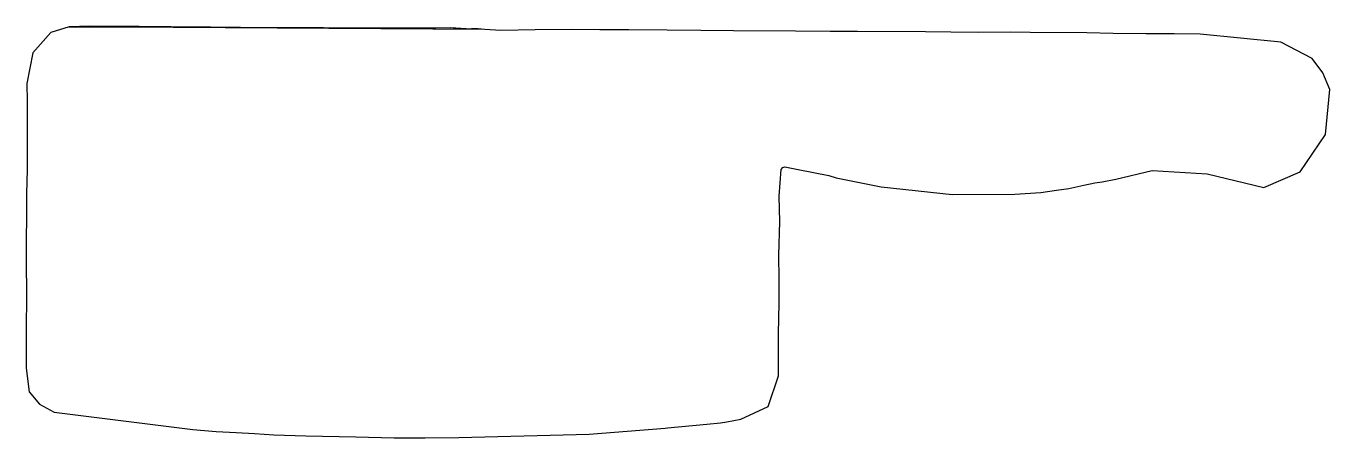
# Model space of a CAD drawing. Extents: x -1.5 to 18.5, y -0.5 to 5.8.
import ezdxf

# ---------------------------------------------------------------- set-up
doc = ezdxf.new("R2010")
doc.units = 0
doc.layers.get('0').update_dxf_attribs({"linetype": 'CONTINUOUS'})

msp = doc.modelspace()

# ---------------------------------------------------------------- linework, layer by layer
at = {"color": 2}
for points in [[(-0.805712, 5.836308), (-1.085996, 5.752255), (-1.363893, 5.441042), (-1.454116, 4.971683), (-1.451528, 4.693781), (-1.451731, 4.09915), (-1.452973, 3.656252), (-1.461757, 3.28354), (-1.464971, 2.224875), (-1.463322, 1.759921), (-1.46715, 1.172185), (-1.467653, 0.61217), (-1.418037, 0.249675), (-1.260349, 0.061134), (-1.037952, -0.061006), (1.084042, -0.32469), (1.4457, -0.353711), (1.750994, -0.370061), (2.028378, -0.387273), (2.325049, -0.405746), (2.815895, -0.422734), (3.58068, -0.438688), (4.168864, -0.453669), (4.64274, -0.451427), (5.159654, -0.444959), (7.157516, -0.39683), (8.319374, -0.303478), (8.352891, -0.300315), (8.959193, -0.242179), (9.167452, -0.220772), (9.262939, -0.209068), (9.477907, -0.166996), (9.898139, 0.026404), (10.053909, 0.495432), (10.053374, 0.784927), (10.054528, 1.145335), (10.064244, 1.608808), (10.062615, 1.975552), (10.058901, 2.344672), (10.076461, 2.853947), (10.062415, 3.248238), (10.093848, 3.656533), (10.120651, 3.685148), (10.151553, 3.693118), (10.358048, 3.653759), (10.827857, 3.56177), (10.935503, 3.528183), (11.625426, 3.389089), (12.712493, 3.27243), (13.671755, 3.278835), (14.07339, 3.303068), (14.314016, 3.338071), (14.502821, 3.364621), (14.731991, 3.412558), (14.896786, 3.451311), (15.013022, 3.465043), (15.221569, 3.506277), (15.776618, 3.638216), (16.618596, 3.589615), (17.487321, 3.378801), (18.04549, 3.619454), (18.432949, 4.191534), (18.498881, 4.879901), (18.391087, 5.134512), (18.227931, 5.351367), (17.747371, 5.60108), (16.511217, 5.725524), (16.112753, 5.731599), (15.678898, 5.732598), (15.181221, 5.735937), (14.778198, 5.744375), (13.908976, 5.749464), (13.608178, 5.75693), (13.109923, 5.751348), (12.69407, 5.754464), (12.305344, 5.763175), (11.265952, 5.766431), (10.845053, 5.769249), (10.31475, 5.773158), (9.363475, 5.778186), (8.864183, 5.78317), (8.352066, 5.78635), (7.76253, 5.791152), (7.320542, 5.793859), (6.901787, 5.797305), (6.329886, 5.792199), (5.80279, 5.783567), (5.556357, 5.798853)], [(5.030373, 5.821474), (4.807444, 5.817339), (4.360821, 5.817191), (3.846015, 5.818772), (3.258201, 5.813864), (2.275977, 5.825508), (1.356517, 5.834955), (0.755655, 5.837335), (0.262785, 5.844331), (-0.496404, 5.849701), (-0.805711, 5.836301), (-0.805712, 5.836308)]]:
    msp.add_lwpolyline(points, close=True, dxfattribs=at)
for points in [[(5.354754, 5.805667), (5.241018, 5.800757), (5.139768, 5.818378), (5.030373, 5.821474)], [(5.556357, 5.798853), (5.489411, 5.809251), (5.42219, 5.806464), (5.354754, 5.805667)]]:
    msp.add_open_spline(points, degree=3, dxfattribs=at)

doc.saveas('drawing.dxf')
